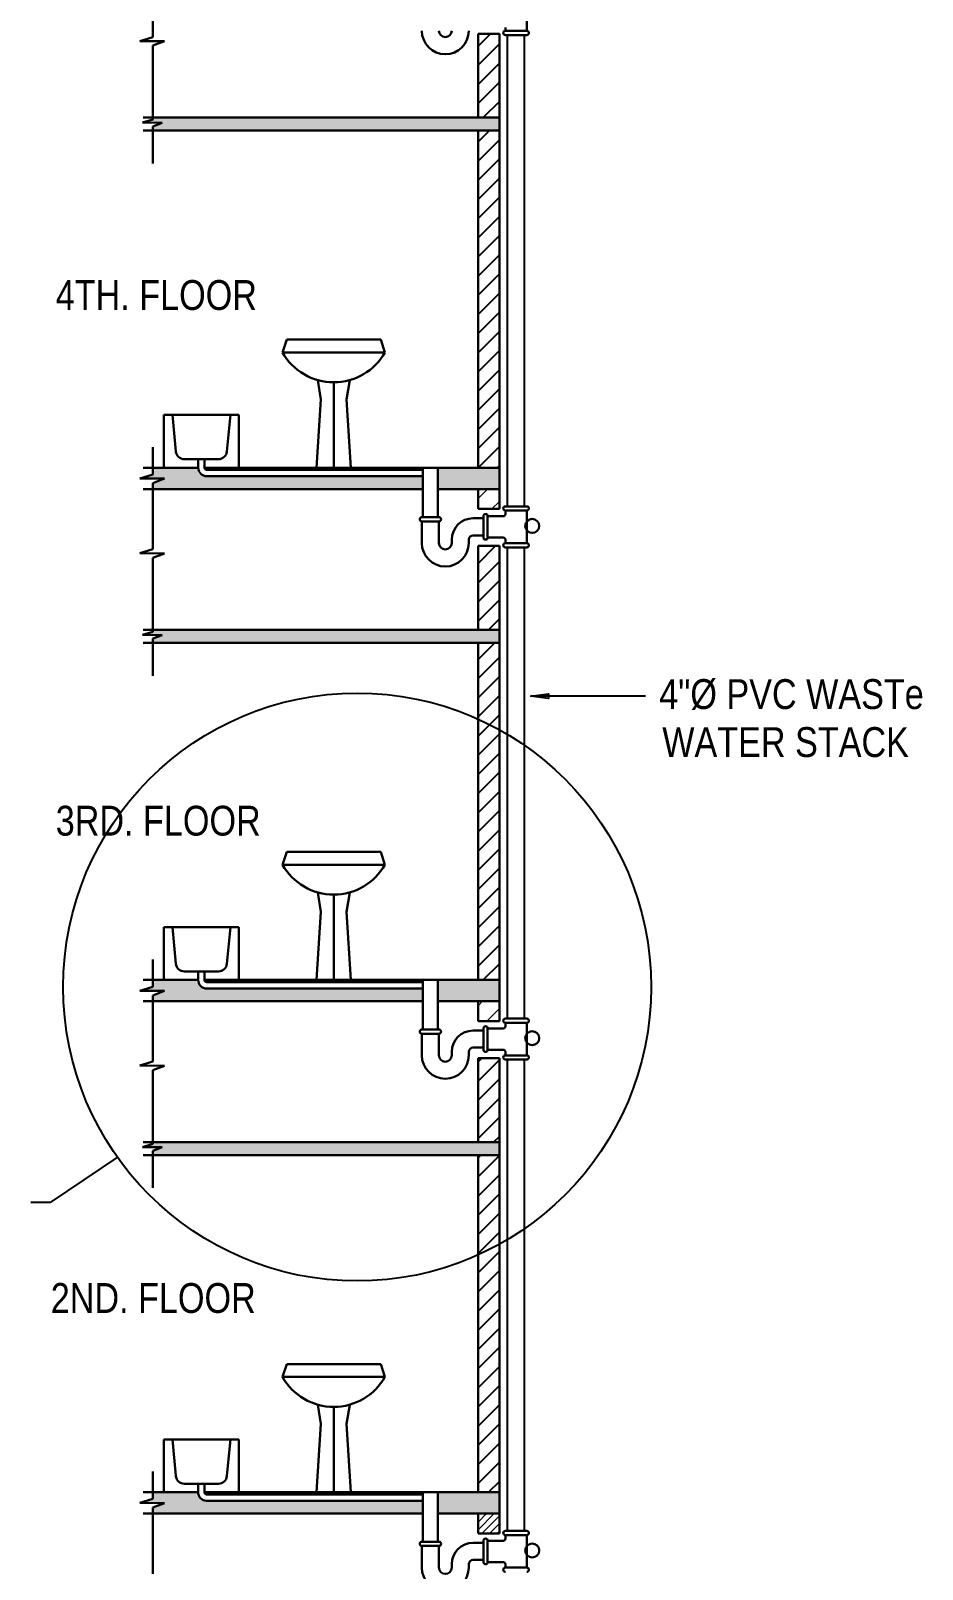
# Model space of a CAD drawing. Header units: inches. Extents: x -54558 to 35158, y -4190 to 41945.
# Drawn here: x 14471.6 to 14641.5, y -1302.6 to -1009.3 of the extents above; entities that cross this region are included whole.
import ezdxf

# ---------------------------------------------------------------- set-up
doc = ezdxf.new("R2010")
doc.units = ezdxf.units.IN
doc.header["$MEASUREMENT"] = 0
doc.layers.get('0').update_dxf_attribs({"true_color": 0xe4c8de})
for name, color, linetype, lineweight in [('Furniture', 42, 'Continuous', 30), ('Hatch', 8, 'Continuous', 13), ('WALL', 250, 'Continuous', 30)]:
    doc.layers.add(name, color=color, linetype=linetype, lineweight=lineweight)
for name, color, linetype in [('line', 162, 'Continuous'), ('sheed', 253, 'Continuous'), ('text', 142, 'Continuous'), ('WWS', 11, 'Continuous')]:
    doc.layers.add(name, color=color, linetype=linetype)
doc.styles.add('ROMANC', font='romanc')
doc.styles.get("Standard").update_dxf_attribs({"font": 'ARIALN.TTF'})
doc.dimstyles.get("Standard").update_dxf_attribs({"dimtxt": 56, "dimasz": 1, "dimexe": 4, "dimexo": 6, "dimgap": 0, "dimtad": 0, "dimtih": 1, "dimtoh": 1, "dimdec": 0, "dimzin": 0, "dimdsep": 46, "dimlunit": 4, "dimtxsty": 'ROMANC', "dimcen": 0.09, "dimclrd": 256, "dimclrt": 256, "dimadec": 0, "dimazin": 0, "dimtfac": 1, "dimtdec": 0, "dimtofl": 0, "dimtmove": 0, "dimatfit": 3, "dimfxl": 1, "dimtolj": 1, "dimtzin": 0, "dimlwd": 25, "dimarcsym": 0})
pattern_1 = [(45, (3255.0987, 4581.8897), (-1.8269672, 1.8269672), [])]
pattern_2 = [(45, (861.2702, -2547.4824), (-2.3019787, 2.3019787), [])]

# ---------------------------------------------------------------- blocks, each defined once
blk = doc.blocks.new('Sink - Pedestal elevation')
for p, q in [((-11, 30), (-12, 27)), ((-11, 30), (11, 30)), ((11, 30), (12, 27)), ((-12, 27), (12, 27)), ((-3, 16), (-3.7523, 20.5139)), ((0, 20), (0, 0)), ((3.7527, 20.5157), (3, 16)), ((-4, 0), (-3, 16)), ((3, 16), (4, 0)), ((-4, 0), (4, 0))]:
    blk.add_line(p, q)
blk.add_arc((0, 33.7857), 13.7857, 209.4871, 330.5129)

msp = doc.modelspace()

# ---------------------------------------------------------------- hatches: boundary and pattern name
at = {"layer": 'Hatch'}
h = msp.add_hatch(dxfattribs=at)
h.set_pattern_fill('AR-CONC', color=256, scale=0.406936, style=0)
h.set_pattern_definition([(50, (10214.4724, -2664.0277), (2.9187912, -0.2553611), [0.3052021, -3.3572235]), (355, (10214.4724, -2664.0277), (-0.5646294, 3.060942), [0.2441617, -2.6857788]), (100.4514, (10214.7157, -2664.049), (2.354164, 2.805579), [0.2593819, -2.853201]), (46.1842, (10214.4724, -2663.2138), (4.34299, -0.6735568), [0.457803, -5.0358353]), (96.6356, (10214.8344, -2663.27), (3.8034807, 3.964038), [0.389073, -4.2798007]), (351.1842, (10214.4724, -2663.214), (3.8034776, 3.964041), [0.3662426, -4.0286682]), (21, (10214.8794, -2663.4173), (2.4290308, -1.638402), [0.3052021, -3.3572235]), (326, (10214.8794, -2663.4173), (0.9901381, 2.950898), [0.2441617, -2.6857788]), (71.4514, (10215.0818, -2663.5538), (3.4191699, 1.3124933), [0.2593819, -2.853201]), (37.5, (10214.4724, -2664.0277), (0.04948285, 1.35466554), [0, -2.6532239, 0, -2.7264724, 0, -2.6959522]), (7.5, (10214.4724, -2664.0277), (1.07052514, 1.60500397), [0, -1.5544962, 0, -2.5921835, 0, -1.02751386]), (327.5, (10213.565, -2664.0277), (2.17231665, -0.09178393), [0, -1.01734046, 0, -3.1741022, 0, -4.2117895]), (317.5, (10213.158, -2664.0277), (2.37319554, 0.4073634), [0, -1.3225426, 0, -2.1079294, 0, -2.99098095])])
h.paths.add_polyline_path([(14494.844, -1025.827), (14494.844, -1026.167), (14492.843, -1026.781), (14496.605, -1026.803), (14494.844, -1027.487), (14494.844, -1028.268), (14560.883, -1028.268), (14560.883, -1025.827)])
h = msp.add_hatch(dxfattribs=at)
h.set_pattern_fill('AR-CONC', color=256, scale=0.406936, style=0)
h.set_pattern_definition([(50, (9797.6207, -2966.298), (2.9187912, -0.2553611), [0.3052021, -3.3572235]), (355, (9797.6207, -2966.298), (-0.5646294, 3.060942), [0.2441617, -2.6857788]), (100.4514, (9797.864, -2966.3194), (2.354164, 2.805579), [0.2593819, -2.853201]), (46.1842, (9797.6207, -2965.4842), (4.34299, -0.6735568), [0.4578032, -5.0358353]), (96.6356, (9797.9826, -2965.5404), (3.8034807, 3.964038), [0.389073, -4.2798007]), (351.1842, (9797.6207, -2965.4842), (3.8034776, 3.964041), [0.3662426, -4.0286682]), (21, (9798.0277, -2965.6877), (2.4290308, -1.638402), [0.3052021, -3.3572235]), (326, (9798.0277, -2965.6877), (0.9901381, 2.950898), [0.2441617, -2.6857788]), (71.4514, (9798.23, -2965.8242), (3.4191699, 1.3124933), [0.2593819, -2.853201]), (37.5, (9797.6207, -2966.2981), (0.04948285, 1.35466554), [0, -2.6532239, 0, -2.72647243, 0, -2.6959522]), (7.5, (9797.6207, -2966.2981), (1.07052514, 1.60500397), [0, -1.5544962, 0, -2.5921835, 0, -1.02751386]), (327.5, (9796.7132, -2966.2981), (2.17231665, -0.09178393), [0, -1.01734046, 0, -3.17410223, 0, -4.2117895]), (317.5, (9796.3063, -2966.2981), (2.37319554, 0.4073634), [0, -1.3225426, 0, -2.1079294, 0, -2.99098095])])
h.paths.add_polyline_path([(14560.883, -1096.634), (14560.883, -1092.564), (14549.159, -1092.564), (14549.159, -1096.634)])
h.paths.add_polyline_path([(14546.31, -1096.634), (14546.31, -1094.192), (14504.757, -1094.192, -0.4142136), (14503.129, -1092.564), (14494.844, -1092.564), (14494.844, -1093.845), (14492.342, -1094.612), (14497.046, -1094.641), (14494.844, -1095.495), (14494.844, -1096.634)])
h.paths.add_polyline_path([(14504.35, -1092.564, 0.4142136), (14504.757, -1092.971), (14546.31, -1092.971), (14546.31, -1092.564)], flags=17)
h = msp.add_hatch(dxfattribs=at)
h.set_pattern_fill('LINE', color=256, scale=26.043916, angle=45, style=0)
h.set_pattern_definition(pattern_2)
h.paths.add_polyline_path([(14560.883, -1096.634), (14556.814, -1096.634), (14556.814, -1100.435), (14560.883, -1100.435)])
h = msp.add_hatch(dxfattribs=at)
h.set_pattern_fill('AR-CONC', color=256, scale=0.406936, style=0)
h.set_pattern_definition([(50, (10214.4724, -2761.6924), (2.9187912, -0.2553611), [0.3052021, -3.3572235]), (355, (10214.4724, -2761.6924), (-0.5646294, 3.060942), [0.2441617, -2.6857788]), (100.4514, (10214.7157, -2761.7137), (2.354164, 2.805579), [0.2593819, -2.853201]), (46.1842, (10214.4724, -2760.8785), (4.34299, -0.6735568), [0.457803, -5.0358353]), (96.6356, (10214.8344, -2760.9346), (3.8034807, 3.964038), [0.389073, -4.2798007]), (351.1842, (10214.4724, -2760.8785), (3.8034776, 3.964041), [0.3662426, -4.0286682]), (21, (10214.8794, -2761.082), (2.4290308, -1.638402), [0.3052021, -3.3572235]), (326, (10214.8794, -2761.082), (0.9901381, 2.950898), [0.2441617, -2.6857788]), (71.4514, (10215.0818, -2761.2185), (3.4191699, 1.3124933), [0.2593819, -2.853201]), (37.5, (10214.4724, -2761.6924), (0.04948285, 1.35466554), [0, -2.6532239, 0, -2.7264724, 0, -2.6959522]), (7.5, (10214.4724, -2761.6924), (1.07052514, 1.60500397), [0, -1.5544962, 0, -2.5921835, 0, -1.02751386]), (327.5, (10213.565, -2761.6924), (2.17231665, -0.09178393), [0, -1.01734046, 0, -3.1741022, 0, -4.2117895]), (317.5, (10213.158, -2761.6924), (2.37319554, 0.4073634), [0, -1.3225426, 0, -2.1079294, 0, -2.99098095])])
h.paths.add_polyline_path([(14494.844, -1123.491), (14494.844, -1123.831), (14492.843, -1124.445), (14496.605, -1124.468), (14494.844, -1125.152), (14494.844, -1125.933), (14560.883, -1125.933), (14560.883, -1123.491)])
h = msp.add_hatch(dxfattribs=at)
h.set_pattern_fill('AR-CONC', color=256, scale=0.406936, style=0)
h.set_pattern_definition([(50, (9797.6207, -3063.9628), (2.9187912, -0.2553611), [0.3052021, -3.3572235]), (355, (9797.6207, -3063.9628), (-0.5646294, 3.060942), [0.2441617, -2.6857788]), (100.4514, (9797.864, -3063.984), (2.354164, 2.805579), [0.2593819, -2.853201]), (46.1842, (9797.6207, -3063.149), (4.34299, -0.6735568), [0.4578032, -5.0358353]), (96.6356, (9797.9826, -3063.205), (3.8034807, 3.964038), [0.389073, -4.2798007]), (351.1842, (9797.6207, -3063.149), (3.8034776, 3.964041), [0.3662426, -4.0286682]), (21, (9798.0277, -3063.3524), (2.4290308, -1.638402), [0.3052021, -3.3572235]), (326, (9798.0277, -3063.3524), (0.9901381, 2.950898), [0.2441617, -2.6857788]), (71.4514, (9798.23, -3063.489), (3.4191699, 1.3124933), [0.2593819, -2.853201]), (37.5, (9797.6207, -3063.9628), (0.04948285, 1.35466554), [0, -2.6532239, 0, -2.72647243, 0, -2.6959522]), (7.5, (9797.6207, -3063.9628), (1.07052514, 1.60500397), [0, -1.5544962, 0, -2.5921835, 0, -1.02751386]), (327.5, (9796.7132, -3063.9628), (2.17231665, -0.09178393), [0, -1.01734046, 0, -3.17410223, 0, -4.2117895]), (317.5, (9796.3063, -3063.9628), (2.37319554, 0.4073634), [0, -1.3225426, 0, -2.1079294, 0, -2.99098095])])
h.paths.add_polyline_path([(14560.883, -1194.298), (14560.883, -1190.229), (14549.159, -1190.229), (14549.159, -1194.298)])
h.paths.add_polyline_path([(14546.31, -1194.298), (14546.31, -1191.857), (14504.757, -1191.857, -0.4142136), (14503.129, -1190.229), (14494.844, -1190.229), (14494.844, -1191.509), (14492.342, -1192.277), (14497.046, -1192.305), (14494.844, -1193.16), (14494.844, -1194.298)])
h.paths.add_polyline_path([(14504.35, -1190.229, 0.4142136), (14504.757, -1190.636), (14546.31, -1190.636), (14546.31, -1190.229)], flags=17)
h = msp.add_hatch(dxfattribs=at)
h.set_pattern_fill('LINE', color=256, scale=26.043916, angle=45, style=0)
h.set_pattern_definition(pattern_2)
h.paths.add_polyline_path([(14560.883, -1194.298), (14556.814, -1194.298), (14556.814, -1198.1), (14560.883, -1198.1)])
h = msp.add_hatch(dxfattribs=at)
h.set_pattern_fill('AR-CONC', color=256, scale=0.406936, style=0)
h.set_pattern_definition([(50, (10214.4724, -2859.357), (2.9187912, -0.2553611), [0.3052021, -3.3572235]), (355, (10214.4724, -2859.357), (-0.5646294, 3.060942), [0.2441617, -2.6857788]), (100.4514, (10214.7157, -2859.3783), (2.354164, 2.805579), [0.2593819, -2.853201]), (46.1842, (10214.4724, -2858.5432), (4.34299, -0.6735568), [0.457803, -5.0358353]), (96.6356, (10214.8344, -2858.5993), (3.8034807, 3.964038), [0.389073, -4.2798007]), (351.1842, (10214.4724, -2858.543), (3.8034776, 3.964041), [0.3662426, -4.0286682]), (21, (10214.8794, -2858.7467), (2.4290308, -1.638402), [0.3052021, -3.3572235]), (326, (10214.8794, -2858.7467), (0.9901381, 2.950898), [0.2441617, -2.6857788]), (71.4514, (10215.0818, -2858.8832), (3.4191699, 1.3124933), [0.2593819, -2.853201]), (37.5, (10214.4724, -2859.3571), (0.04948285, 1.35466554), [0, -2.6532239, 0, -2.7264724, 0, -2.6959522]), (7.5, (10214.4724, -2859.357), (1.07052514, 1.60500397), [0, -1.5544962, 0, -2.5921835, 0, -1.02751386]), (327.5, (10213.565, -2859.3571), (2.17231665, -0.09178393), [0, -1.01734046, 0, -3.1741022, 0, -4.2117895]), (317.5, (10213.158, -2859.357), (2.37319554, 0.4073634), [0, -1.3225426, 0, -2.1079294, 0, -2.99098095])])
h.paths.add_polyline_path([(14494.844, -1221.156), (14494.844, -1221.496), (14492.843, -1222.11), (14496.605, -1222.133), (14494.844, -1222.816), (14494.844, -1223.598), (14560.883, -1223.598), (14560.883, -1221.156)])
h = msp.add_hatch(dxfattribs=at)
h.set_pattern_fill('AR-CONC', color=256, scale=0.406936, style=0)
h.set_pattern_definition([(50, (9797.6207, -3161.6275), (2.9187912, -0.2553611), [0.3052021, -3.3572235]), (355, (9797.6207, -3161.6275), (-0.5646294, 3.060942), [0.2441617, -2.6857788]), (100.4514, (9797.864, -3161.6487), (2.354164, 2.805579), [0.2593819, -2.853201]), (46.1842, (9797.6207, -3160.8136), (4.34299, -0.6735568), [0.4578032, -5.0358353]), (96.6356, (9797.9826, -3160.8697), (3.8034807, 3.964038), [0.389073, -4.2798007]), (351.1842, (9797.6207, -3160.8136), (3.8034776, 3.964041), [0.3662426, -4.0286682]), (21, (9798.0277, -3161.017), (2.4290308, -1.638402), [0.3052021, -3.3572235]), (326, (9798.0277, -3161.017), (0.9901381, 2.950898), [0.2441617, -2.6857788]), (71.4514, (9798.23, -3161.1536), (3.4191699, 1.3124933), [0.2593819, -2.853201]), (37.5, (9797.6207, -3161.6275), (0.04948285, 1.35466554), [0, -2.6532239, 0, -2.72647243, 0, -2.6959522]), (7.5, (9797.6207, -3161.6275), (1.07052514, 1.60500397), [0, -1.5544962, 0, -2.5921835, 0, -1.02751386]), (327.5, (9796.7132, -3161.6275), (2.17231665, -0.09178393), [0, -1.01734046, 0, -3.17410223, 0, -4.2117895]), (317.5, (9796.3063, -3161.6275), (2.37319554, 0.4073634), [0, -1.3225426, 0, -2.1079294, 0, -2.99098095])])
h.paths.add_polyline_path([(14560.883, -1291.963), (14560.883, -1287.894), (14549.159, -1287.894), (14549.159, -1291.963)])
h.paths.add_polyline_path([(14546.31, -1291.963), (14546.31, -1289.521), (14504.757, -1289.521, -0.4142136), (14503.129, -1287.894), (14494.844, -1287.894), (14494.844, -1289.174), (14492.342, -1289.942), (14497.046, -1289.97), (14494.844, -1290.824), (14494.844, -1291.963)])
h.paths.add_polyline_path([(14504.35, -1287.894, 0.4142136), (14504.757, -1288.3), (14546.31, -1288.3), (14546.31, -1287.894)], flags=17)
h = msp.add_hatch(dxfattribs=at)
h.set_pattern_fill('LINE', color=256, scale=8.138724, angle=45, style=0)
h.set_pattern_definition([(45, (10214.4724, -2957.0217), (-0.71936834, 0.71936834), [])])
h.paths.add_polyline_path([(14560.883, -1291.963), (14556.814, -1291.963), (14556.814, -1295.764), (14560.883, -1295.764)])
at = {"layer": 'sheed', "ltscale": 10}
h = msp.add_hatch(dxfattribs=at)
h.set_pattern_fill('ANSI31', color=256, scale=20.669774, style=0)
h.set_pattern_definition(pattern_1)
h.paths.add_polyline_path([(14560.883, -1009.814), (14556.814, -1009.814), (14556.814, -1025.827), (14560.883, -1025.827)])
h = msp.add_hatch(dxfattribs=at)
h.set_pattern_fill('ANSI31', color=256, scale=20.669774, style=0)
h.set_pattern_definition(pattern_1)
h.paths.add_polyline_path([(14556.814, -1092.564), (14560.883, -1092.564), (14560.883, -1028.268), (14556.814, -1028.268)])
h = msp.add_hatch(dxfattribs=at)
h.set_pattern_fill('ANSI31', color=256, scale=20.669774, style=0)
h.set_pattern_definition(pattern_1)
h.paths.add_polyline_path([(14560.883, -1107.479), (14556.814, -1107.479), (14556.814, -1123.491), (14560.883, -1123.491)])
h = msp.add_hatch(dxfattribs=at)
h.set_pattern_fill('ANSI31', color=256, scale=20.669774, style=0)
h.set_pattern_definition(pattern_1)
h.paths.add_polyline_path([(14556.814, -1190.229), (14560.883, -1190.229), (14560.883, -1125.933), (14556.814, -1125.933)])
h = msp.add_hatch(dxfattribs=at)
h.set_pattern_fill('ANSI31', color=256, scale=20.669774, style=0)
h.set_pattern_definition(pattern_1)
h.paths.add_polyline_path([(14560.883, -1205.144), (14556.814, -1205.144), (14556.814, -1221.156), (14560.883, -1221.156)])
h = msp.add_hatch(dxfattribs=at)
h.set_pattern_fill('ANSI31', color=256, scale=20.669774, style=0)
h.set_pattern_definition(pattern_1)
h.paths.add_polyline_path([(14556.814, -1287.894), (14560.883, -1287.894), (14560.883, -1223.598), (14556.814, -1223.598)])

# ---------------------------------------------------------------- linework, layer by layer
at = {"layer": 'Furniture'}
for p, q in [((14566.108, -1009.268), (14566.108, -1003.08)), ((14562.038, -1008.616), (14562.038, -1009.268)), ((14562.038, -1009.268), (14566.108, -1009.268)), ((14562.038, -1010.082), (14566.108, -1010.082)), ((14496.915, -1082.481), (14496.915, -1092.564)), ((14496.915, -1082.481), (14509.619, -1082.481)), ((14499.215, -1089.465), (14498.543, -1082.481)), ((14508.947, -1089.465), (14509.619, -1082.481)), ((14509.619, -1082.481), (14511.247, -1082.481)), ((14511.247, -1082.481), (14511.247, -1092.564)), ((14500.835, -1090.936), (14507.326, -1090.936)), ((14503.479, -1090.936), (14503.479, -1092.564)), ((14504.699, -1090.936), (14504.699, -1092.564)), ((14505.106, -1092.971), (14546.31, -1092.971)), ((14546.31, -1101.99), (14546.31, -1092.564)), ((14549.159, -1101.99), (14549.159, -1092.564)), ((14505.106, -1094.192), (14546.31, -1094.192)), ((14546.107, -1101.99), (14549.362, -1101.99)), ((14546.107, -1106.921), (14546.107, -1102.804)), ((14546.107, -1102.804), (14549.362, -1102.804)), ((14549.362, -1106.921), (14549.362, -1102.804)), ((14555.873, -1102.211), (14557.839, -1102.211)), ((14557.839, -1101.804), (14557.839, -1105.874)), ((14558.653, -1101.804), (14561.631, -1101.804)), ((14558.653, -1101.804), (14558.653, -1105.874)), ((14562.038, -1099.931), (14566.108, -1099.931)), ((14562.038, -1101.397), (14562.038, -1100.745)), ((14562.038, -1100.745), (14566.108, -1100.745)), ((14566.108, -1106.933), (14566.108, -1100.745)), ((14555.873, -1105.467), (14557.839, -1105.467)), ((14551.804, -1106.921), (14551.804, -1106.281)), ((14555.059, -1106.921), (14555.059, -1106.281)), ((14558.653, -1105.874), (14561.631, -1105.874)), ((14562.038, -1106.281), (14562.038, -1106.933)), ((14562.038, -1106.933), (14566.108, -1106.933)), ((14562.038, -1107.747), (14566.108, -1107.747)), ((14496.915, -1180.145), (14496.915, -1190.229)), ((14496.915, -1180.145), (14509.619, -1180.145)), ((14499.215, -1187.129), (14498.543, -1180.145)), ((14508.947, -1187.129), (14509.619, -1180.145)), ((14509.619, -1180.145), (14511.247, -1180.145)), ((14511.247, -1180.145), (14511.247, -1190.229)), ((14500.835, -1188.601), (14507.326, -1188.601)), ((14503.47, -1188.601), (14503.47, -1190.229)), ((14504.691, -1188.601), (14504.691, -1190.229)), ((14505.098, -1190.636), (14546.31, -1190.636)), ((14546.31, -1199.655), (14546.31, -1190.229)), ((14549.159, -1199.655), (14549.159, -1190.229)), ((14505.098, -1191.857), (14546.31, -1191.857)), ((14557.839, -1199.469), (14557.839, -1203.538)), ((14558.653, -1199.469), (14561.631, -1199.469)), ((14558.653, -1199.469), (14558.653, -1203.538)), ((14562.038, -1197.596), (14566.108, -1197.596)), ((14562.038, -1199.062), (14562.038, -1198.41)), ((14562.038, -1198.41), (14566.108, -1198.41)), ((14566.108, -1204.598), (14566.108, -1198.41)), ((14546.107, -1199.655), (14549.362, -1199.655)), ((14546.107, -1204.585), (14546.107, -1200.469)), ((14546.107, -1200.469), (14549.362, -1200.469)), ((14549.362, -1204.585), (14549.362, -1200.469)), ((14555.873, -1199.876), (14557.839, -1199.876)), ((14551.804, -1204.585), (14551.804, -1203.945)), ((14555.059, -1204.585), (14555.059, -1203.945)), ((14555.873, -1203.131), (14557.839, -1203.131)), ((14558.653, -1203.538), (14561.631, -1203.538)), ((14562.038, -1203.945), (14562.038, -1204.598)), ((14562.038, -1204.598), (14566.108, -1204.598)), ((14562.038, -1205.412), (14566.108, -1205.412)), ((14496.915, -1277.81), (14496.915, -1287.894)), ((14496.915, -1277.81), (14509.619, -1277.81)), ((14499.215, -1284.794), (14498.543, -1277.81)), ((14508.947, -1284.794), (14509.619, -1277.81)), ((14509.619, -1277.81), (14511.247, -1277.81)), ((14511.247, -1277.81), (14511.247, -1287.894)), ((14500.835, -1286.266), (14507.326, -1286.266)), ((14503.454, -1286.266), (14503.454, -1287.894)), ((14504.674, -1286.266), (14504.674, -1287.894)), ((14505.081, -1288.3), (14546.31, -1288.3)), ((14505.081, -1289.521), (14546.31, -1289.521)), ((14546.31, -1297.32), (14546.31, -1287.894)), ((14549.159, -1297.32), (14549.159, -1287.894)), ((14562.038, -1295.26), (14566.108, -1295.26)), ((14562.038, -1296.727), (14562.038, -1296.074)), ((14562.038, -1296.074), (14566.108, -1296.074)), ((14566.108, -1302.262), (14566.108, -1296.074)), ((14546.107, -1297.32), (14549.362, -1297.32)), ((14546.107, -1302.25), (14546.107, -1298.134)), ((14546.107, -1298.134), (14549.362, -1298.134)), ((14549.362, -1302.25), (14549.362, -1298.134)), ((14555.873, -1297.541), (14557.839, -1297.541)), ((14557.839, -1297.134), (14557.839, -1301.203)), ((14558.653, -1297.134), (14561.631, -1297.134)), ((14558.653, -1297.134), (14558.653, -1301.203)), ((14551.804, -1302.25), (14551.804, -1301.61)), ((14555.059, -1302.25), (14555.059, -1301.61)), ((14555.873, -1300.796), (14557.839, -1300.796)), ((14558.653, -1301.203), (14561.631, -1301.203)), ((14562.038, -1301.61), (14562.038, -1302.262)), ((14562.038, -1302.262), (14566.108, -1302.262))]:
    msp.add_line(p, q, dxfattribs=at)
for centre in [(14567.157, -1103.667), (14567.157, -1201.332), (14567.157, -1298.996)]:
    msp.add_circle(centre, 1.328, dxfattribs=at)
for centre, radius, start, end in [((14550.583, -1009.256), 4.476, 180, 0), ((14550.583, -1009.256), 1.221, 180, 0), ((14562.038, -1009.675), 0.407, 90, 270), ((14566.108, -1009.675), 0.407, 270, 90), ((14500.835, -1089.309), 1.628, 185.49772, 270), ((14507.326, -1089.309), 1.628, 270, 354.50228), ((14505.106, -1092.564), 1.628, 180, 270), ((14505.106, -1092.564), 0.407, 180, 270), ((14546.107, -1102.397), 0.407, 90, 270), ((14549.362, -1102.397), 0.407, 270, 90), ((14555.873, -1106.281), 4.069, 90, 180), ((14558.246, -1101.804), 0.407, 0, 180), ((14562.038, -1100.338), 0.407, 90, 270), ((14561.631, -1101.397), 0.407, 270, 0), ((14566.108, -1100.338), 0.407, 270, 90), ((14555.873, -1106.281), 0.814, 90, 180), ((14550.583, -1106.921), 4.476, 180, 0), ((14550.583, -1106.921), 1.221, 180, 0), ((14558.246, -1105.874), 0.407, 180, 0), ((14561.631, -1106.281), 0.407, 0, 90), ((14562.038, -1107.34), 0.407, 90, 270), ((14566.108, -1107.34), 0.407, 270, 90), ((14500.835, -1186.973), 1.628, 185.49772, 270), ((14507.326, -1186.973), 1.628, 270, 354.50228), ((14505.098, -1190.229), 1.628, 180, 270), ((14505.098, -1190.229), 0.407, 180, 270), ((14558.246, -1199.469), 0.407, 0, 180), ((14562.038, -1198.003), 0.407, 90, 270), ((14561.631, -1199.062), 0.407, 270, 0), ((14566.108, -1198.003), 0.407, 270, 90), ((14546.107, -1200.062), 0.407, 90, 270), ((14549.362, -1200.062), 0.407, 270, 90), ((14555.873, -1203.945), 4.069, 90, 180), ((14550.583, -1204.585), 4.476, 180, 0), ((14550.583, -1204.585), 1.221, 180, 0), ((14555.873, -1203.945), 0.814, 90, 180), ((14558.246, -1203.538), 0.407, 180, 0), ((14561.631, -1203.945), 0.407, 0, 90), ((14562.038, -1205.005), 0.407, 90, 270), ((14566.108, -1205.005), 0.407, 270, 90), ((14500.835, -1284.638), 1.628, 185.49772, 270), ((14507.326, -1284.638), 1.628, 270, 354.50228), ((14505.081, -1287.894), 1.628, 180, 270), ((14505.081, -1287.894), 0.407, 180, 270), ((14562.038, -1295.667), 0.407, 90, 270), ((14566.108, -1295.667), 0.407, 270, 90), ((14546.107, -1297.727), 0.407, 90, 270), ((14549.362, -1297.727), 0.407, 270, 90), ((14555.873, -1301.61), 4.069, 90, 180), ((14558.246, -1297.134), 0.407, 0, 180), ((14561.631, -1296.727), 0.407, 270, 0), ((14550.583, -1302.25), 4.476, 180, 0), ((14550.583, -1302.25), 1.221, 180, 0), ((14555.873, -1301.61), 0.814, 90, 180), ((14558.246, -1301.203), 0.407, 180, 0), ((14561.631, -1301.61), 0.407, 0, 90), ((14562.038, -1302.669), 0.407, 90, 270), ((14566.108, -1302.669), 0.407, 270, 90)]:
    msp.add_arc(centre, radius, start, end, dxfattribs=at)
at = {"layer": 'line'}
msp.add_circle((14533.775, -1191.572), 56.043, dxfattribs=at)
at = {"layer": 'text'}
msp.add_lwpolyline([(14588.715, -1136.09), (14566.914, -1136.09), (14570.263, -1135.649), (14570.263, -1136.548), (14566.914, -1136.09)], dxfattribs=at)
at = {"layer": 'WALL'}
for p, q in [((14494.844, -997.83), (14494.844, -1010.45)), ((14494.844, -1010.45), (14492.342, -1011.217)), ((14492.342, -1011.217), (14497.046, -1011.246)), ((14497.046, -1011.246), (14494.844, -1012.1)), ((14556.814, -1009.814), (14556.814, -1025.827)), ((14556.814, -1009.814), (14560.883, -1009.814)), ((14560.883, -1009.814), (14560.883, -1025.827)), ((14494.844, -1012.1), (14494.844, -1026.167)), ((14494.844, -1026.167), (14492.843, -1026.781)), ((14492.991, -1025.827), (14560.883, -1025.827)), ((14560.883, -1025.827), (14560.883, -1028.268)), ((14492.843, -1026.781), (14496.605, -1026.803)), ((14492.991, -1028.268), (14560.883, -1028.268)), ((14496.605, -1026.803), (14494.844, -1027.487)), ((14494.844, -1027.487), (14494.844, -1034.553)), ((14556.814, -1092.564), (14556.814, -1028.268)), ((14560.883, -1092.564), (14560.883, -1028.268)), ((14494.844, -1088.632), (14494.844, -1093.845)), ((14494.844, -1093.845), (14492.342, -1094.612)), ((14492.991, -1092.564), (14503.479, -1092.564)), ((14504.699, -1092.564), (14553.098, -1092.564)), ((14533.198, -1092.564), (14560.883, -1092.564)), ((14560.883, -1092.564), (14560.883, -1096.634)), ((14492.342, -1094.612), (14497.046, -1094.641)), ((14492.991, -1096.634), (14546.31, -1096.634)), ((14497.046, -1094.641), (14494.844, -1095.495)), ((14494.844, -1095.495), (14494.844, -1108.114)), ((14549.159, -1096.634), (14560.883, -1096.634)), ((14556.814, -1096.634), (14556.814, -1100.435)), ((14560.883, -1096.634), (14560.883, -1100.435)), ((14556.814, -1100.435), (14560.883, -1100.435)), ((14494.844, -1108.114), (14492.342, -1108.882)), ((14556.814, -1107.479), (14556.814, -1123.491)), ((14556.814, -1107.479), (14560.883, -1107.479)), ((14560.883, -1107.479), (14560.883, -1123.491)), ((14492.342, -1108.882), (14497.046, -1108.91)), ((14497.046, -1108.91), (14494.844, -1109.765)), ((14494.844, -1109.765), (14494.844, -1123.831)), ((14494.844, -1123.831), (14492.843, -1124.445)), ((14492.843, -1124.445), (14496.605, -1124.468)), ((14492.991, -1123.491), (14560.883, -1123.491)), ((14492.991, -1125.933), (14560.883, -1125.933)), ((14496.605, -1124.468), (14494.844, -1125.152)), ((14494.844, -1125.152), (14494.844, -1132.217)), ((14556.814, -1190.229), (14556.814, -1125.933)), ((14560.883, -1123.491), (14560.883, -1125.933)), ((14560.883, -1194.298), (14560.883, -1125.933)), ((14494.844, -1186.296), (14494.844, -1191.509)), ((14492.991, -1190.229), (14503.47, -1190.229)), ((14504.691, -1190.229), (14553.098, -1190.229)), ((14533.198, -1190.229), (14560.883, -1190.229)), ((14494.844, -1191.509), (14492.342, -1192.277)), ((14492.342, -1192.277), (14497.046, -1192.305)), ((14497.046, -1192.305), (14494.844, -1193.16)), ((14494.844, -1193.16), (14494.844, -1205.779)), ((14492.991, -1194.298), (14546.31, -1194.298)), ((14549.159, -1194.298), (14560.883, -1194.298)), ((14556.814, -1194.298), (14556.814, -1198.1)), ((14560.883, -1194.298), (14560.883, -1198.1)), ((14556.814, -1198.1), (14560.883, -1198.1)), ((14556.814, -1205.144), (14556.814, -1221.156)), ((14556.814, -1205.144), (14560.883, -1205.144)), ((14560.883, -1205.144), (14560.883, -1221.156)), ((14494.844, -1205.779), (14492.342, -1206.546)), ((14492.342, -1206.546), (14497.046, -1206.575)), ((14497.046, -1206.575), (14494.844, -1207.429)), ((14494.844, -1207.429), (14494.844, -1221.496)), ((14494.844, -1221.496), (14492.843, -1222.11)), ((14492.843, -1222.11), (14496.605, -1222.133)), ((14492.991, -1221.156), (14560.883, -1221.156)), ((14496.605, -1222.133), (14494.844, -1222.816)), ((14494.844, -1222.816), (14494.844, -1229.882)), ((14560.883, -1221.156), (14560.883, -1223.598)), ((14492.991, -1223.598), (14560.883, -1223.598)), ((14556.814, -1287.894), (14556.814, -1223.598)), ((14560.883, -1287.894), (14560.883, -1223.598)), ((14494.844, -1283.961), (14494.844, -1289.174)), ((14494.844, -1289.174), (14492.342, -1289.942)), ((14492.342, -1289.942), (14497.046, -1289.97)), ((14492.991, -1287.894), (14503.454, -1287.894)), ((14497.046, -1289.97), (14494.844, -1290.824)), ((14504.674, -1287.894), (14553.098, -1287.894)), ((14533.198, -1287.894), (14560.883, -1287.894)), ((14560.883, -1287.894), (14560.883, -1291.963)), ((14492.991, -1291.963), (14546.31, -1291.963)), ((14494.844, -1290.824), (14494.844, -1303.444)), ((14549.159, -1291.963), (14560.883, -1291.963)), ((14556.814, -1291.963), (14556.814, -1295.764)), ((14560.883, -1291.963), (14560.883, -1295.764)), ((14556.814, -1295.764), (14560.883, -1295.764))]:
    msp.add_line(p, q, dxfattribs=at)
at = {"layer": 'WWS'}
for p, q in [((14562.445, -1099.931), (14562.445, -1010.082)), ((14565.701, -1099.931), (14565.701, -1010.082)), ((14562.445, -1197.596), (14562.445, -1107.747)), ((14565.701, -1197.596), (14565.701, -1107.747)), ((14562.445, -1295.26), (14562.445, -1205.412)), ((14565.701, -1295.26), (14565.701, -1205.412))]:
    msp.add_line(p, q, dxfattribs=at)

# ---------------------------------------------------------------- block references
at = {"layer": 'Furniture', "xscale": 0.8138723669981118, "yscale": 0.8138723669981118, "zscale": 0.8138723669999999}
for p in [(14529.306, -1092.564), (14529.306, -1190.229), (14529.306, -1287.894)]:
    msp.add_blockref('Sink - Pedestal elevation', p, dxfattribs=at)

# ---------------------------------------------------------------- texts
at = {"layer": 'text'}
for s, height, p in [('4TH. FLOOR', 5.6842, (14476.312, -1062.483)), ('4"%%C PVC WASTe', 5.68419, (14591.361, -1138.566)), (' WATER STACK', 5.68419, (14590.129, -1147.716)), ('3RD. FLOOR', 5.6842, (14476.312, -1162.7)), ('2ND. FLOOR', 5.6842, (14475.367, -1253.701))]:
    msp.add_text(s, height=height, dxfattribs=at).set_placement(p)

# ---------------------------------------------------------------- leaders
at = {"layer": 'line'}
msp.add_leader([(14488.079, -1224.018), (14475.236, -1232.654), (14471.551, -1232.654)], dimstyle='Standard', override={"dimscale": 1}, dxfattribs=at)

doc.saveas('drawing.dxf')
